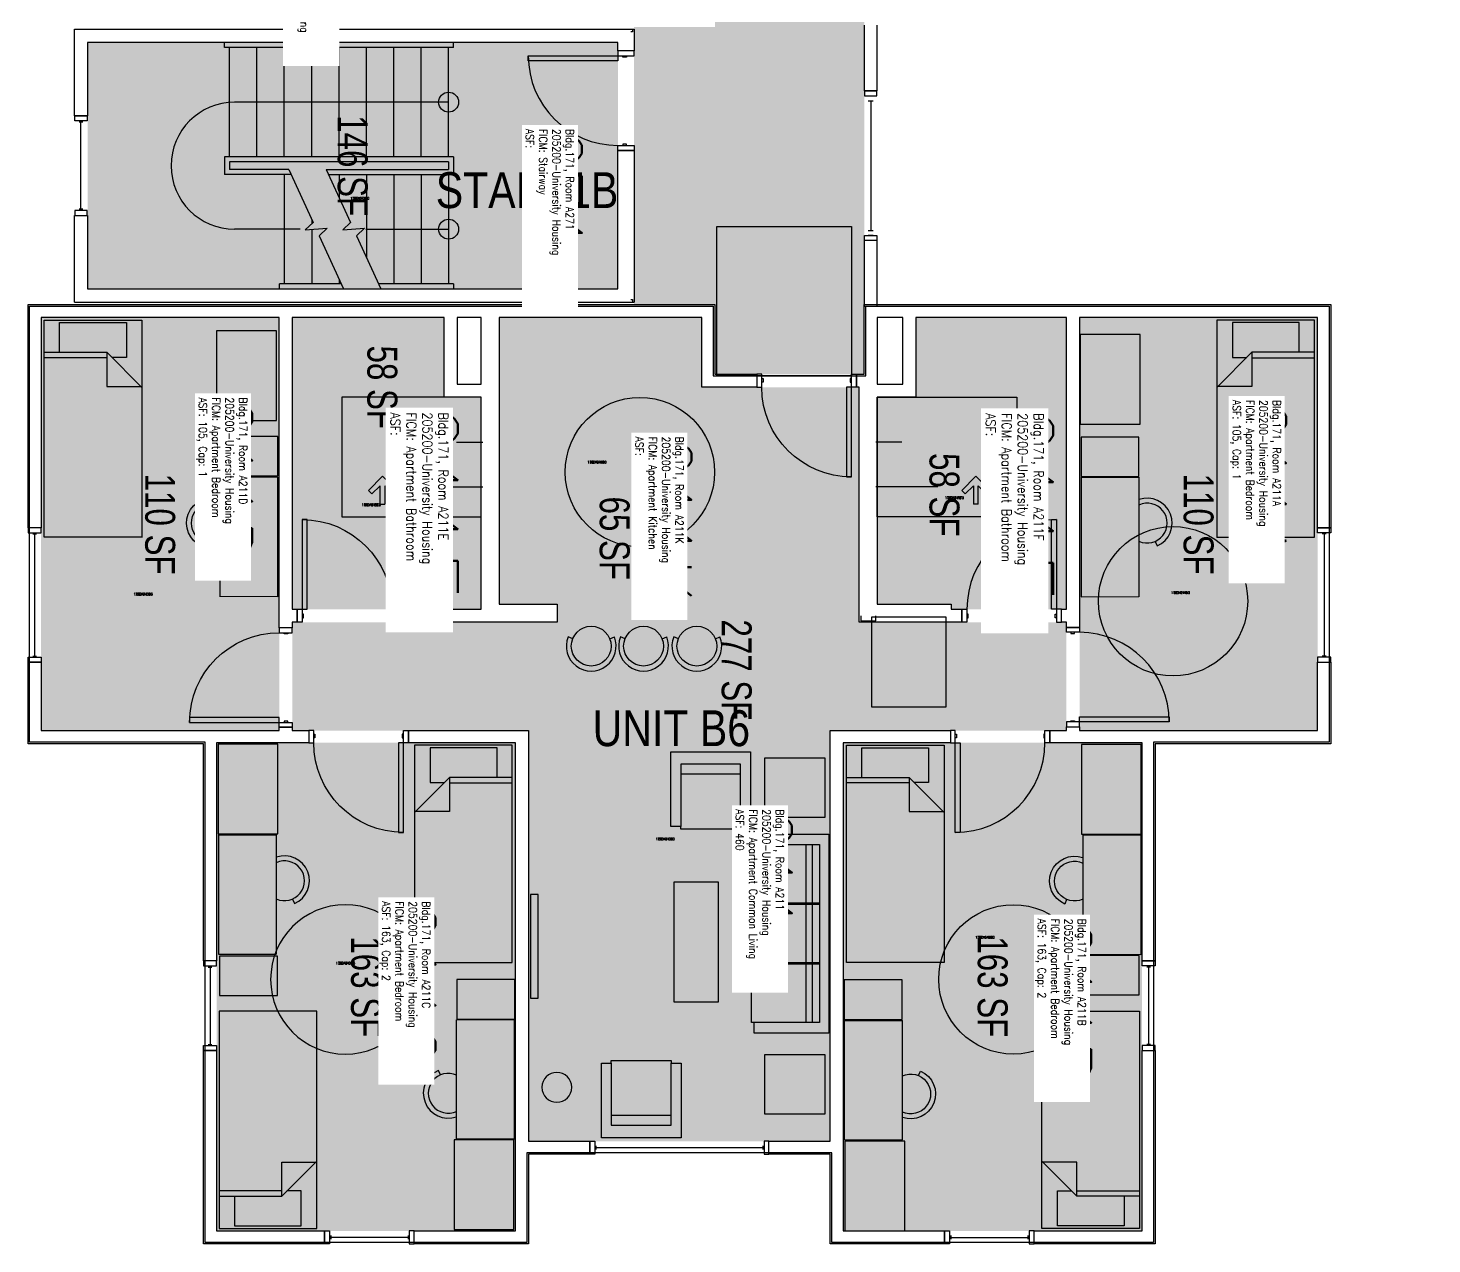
# Model space of a CAD drawing. Header units: inches. Extents: x -24 to 3257, y -489 to 2081.
# Drawn here: x 1303 to 1867, y -489 to -1 of the extents above; entities that cross this region are included whole.
import ezdxf
from ezdxf.enums import TextEntityAlignment as Align

# ---------------------------------------------------------------- set-up
doc = ezdxf.new("R2010")
doc.units = ezdxf.units.IN
doc.header["$LTSCALE"] = 48
doc.header["$MEASUREMENT"] = 0
for name, color, linetype in [('A-AREA-IDEN', 1, 'Continuous'), ('A-AREA-UNIT', 1, 'Continuous'), ('A-DOOR', 2, 'Continuous'), ('A-FLOR', 3, 'Continuous'), ('A-FLOR-ACCS', 2, 'Continuous'), ('A-FURN', 3, 'Continuous'), ('A-GLAZ', 1, 'Continuous'), ('A-IDEN-RNUM', 7, 'Continuous'), ('A-IDEN-SNUM', 4, 'Continuous'), ('A-IDEN-VNUM', 4, 'Continuous'), ('A-WALL', 5, 'Continuous'), ('AREA-TEXT', 3, 'Continuous'), ('Rooms-Category-Color', 7, 'Continuous'), ('Rooms-College-Color', 7, 'Continuous'), ('Rooms-Department-Color', 7, 'Continuous'), ('Rooms-Division-Color', 7, 'Continuous'), ('Rooms-Information', 7, 'Continuous')]:
    doc.layers.add(name, color=color, linetype=linetype)
doc.styles.add('AREA', font='arial.ttf', dxfattribs={"width": 0.75, "height": 12})
doc.styles.add('DIMS', font='ARIALN.TTF')
doc.styles.add('ROOMSNUMBER', font='txt.shx', dxfattribs={"height": 0.03})
doc.styles.add('ROOMVNUMBER', font='simplex.shx', dxfattribs={"width": 0.85})
doc.styles.get("Standard").update_dxf_attribs({"font": 'ARIALN.TTF'})
doc.dimstyles.new('NBA 2004', dxfattribs={"dimscale": 128, "dimtxt": 0.125, "dimasz": 0.09375, "dimexe": 0.125, "dimexo": 0.125, "dimgap": 0.0625, "dimtad": 1, "dimdec": 3, "dimzin": 3, "dimdsep": 46, "dimlunit": 4, "dimtxsty": 'DIMS', "dimblk": 'ARCHTICK', "dimcen": 0.09375, "dimdle": 0.125, "dimclrd": 256, "dimclre": 256, "dimclrt": 2, "dimadec": 0, "dimazin": 0, "dimtfac": 0.75, "dimtdec": 3, "dimtmove": 2, "dimatfit": 2, "dimfxl": 0.125, "dimfrac": 2, "dimtolj": 1, "dimtzin": 0, "dimlwd": -1, "dimlwe": -1, "dimarcsym": 0})

# ---------------------------------------------------------------- blocks, each defined once
blk = doc.blocks.new('_ArchTick')
at = {"color": 0, "linetype": 'ByBlock', "const_width": 0.15}
blk.add_lwpolyline([(-0.5, -0.5), (0.5, 0.5)], dxfattribs=at)
blk = doc.blocks.new('A$C4D89189E')
for p, q in [((0, 48), (0, 0)), ((0, 48), (23.25, 48)), ((23.25, 48), (23.25, 0)), ((29.75, 22.18), (30.53, 20.35)), ((0, 0), (23.25, 0.01))]:
    blk.add_line(p, q)
for radius, start, end in [(10, 293.206, 109.5297), (8, 245.2999, 114.7001)]:
    blk.add_arc((26.59, 29.54), radius, start, end)
blk = doc.blocks.new('5ft_Diameter')
blk.add_circle((0, 0), 30)
blk = doc.blocks.new('Bar stool')
at = {"layer": 'A-FURN'}
for p, q in [((-7.43, -2.97), (-9.29, -3.71)), ((7.43, -2.97), (9.29, -3.71))]:
    blk.add_line(p, q, dxfattribs=at)
blk.add_circle((0, 0), 8, dxfattribs=at)
blk.add_arc((0, 0), 10, 338.206, 201.794, dxfattribs=at)
blk = doc.blocks.new('HCSideToilet')
at = {"layer": 'A-FLOR-ACCS'}
for p, q in [((4315.58, -1670.35), (4315.58, -1718.35)), ((4371.58, -1670.35), (4315.58, -1670.35)), ((4371.58, -1718.35), (4371.58, -1670.35)), ((4349.51, -1680.94), (4350.93, -1679.52)), ((4350.93, -1679.52), (4354.24, -1682.83)), ((4356.13, -1675.36), (4354.24, -1675.36)), ((4354.24, -1682.83), (4354.24, -1675.36)), ((4356.13, -1675.36), (4356.13, -1682.83)), ((4356.13, -1682.83), (4359.44, -1679.52)), ((4359.44, -1679.52), (4360.85, -1680.94)), ((4339.95, -1682.35), (4314.95, -1682.35)), ((4355.18, -1686.61), (4349.51, -1680.94)), ((4360.85, -1680.94), (4355.18, -1686.61)), ((4325.45, -1700.35), (4314.95, -1700.35)), ((4315.58, -1718.35), (4371.58, -1718.35))]:
    blk.add_line(p, q, dxfattribs=at)
blk = doc.blocks.new('BED_TWIN')
at = {"linetype": 'Continuous'}
for p, q in [((87.250002, 19.500025), (0, 19.500025)), ((0, 19.500025), (0, -19.740625)), ((12.96, 19.500025), (12.96, -5.659925)), ((15.12, -5.659925), (15.12, 19.500025)), ((87.250002, -19.740625), (87.250002, 19.504725)), ((12.96, 13.379975), (0.99222, 13.379975)), ((1, 13.376575), (1, -13.500025)), ((27.040597, -19.740625), (12.96, -5.659925)), ((12.96, -5.659925), (26.64, -5.659925)), ((15, -13.500025), (15, -7.717325)), ((26.64, -5.659925), (26.64, -19.340025)), ((1, -13.500025), (15, -13.500025)), ((0, -19.740625), (87.252733, -19.740625))]:
    blk.add_line(p, q, dxfattribs=at)
blk = doc.blocks.new('I_FURN_TABLE_COFFEE TABLE_P')
at = {"linetype": 'ByBlock', "lineweight": -2}
blk.add_lwpolyline([(-24, 9), (-24, -9), (24, -9), (24, 9)], close=True, dxfattribs=at)
blk = doc.blocks.new('I_FURN_SOFA_LONG_P')
at = {"linetype": 'ByBlock', "lineweight": -2}
for p, q in [((6.61, 35.75), (6.61, 12.25)), ((9.25, 35.75), (9.25, 12.25)), ((3.7, 12.25), (31, 12.25)), ((3.7, 11.75), (31, 11.75)), ((6.61, 11.75), (6.61, -11.75)), ((9.25, 11.75), (9.25, -11.75)), ((3.7, -11.75), (31, -11.75)), ((3.7, -12.25), (31, -12.25)), ((6.61, -12.25), (6.61, -35.75)), ((9.25, -12.25), (9.25, -35.75))]:
    blk.add_line(p, q, dxfattribs=at)
blk.add_lwpolyline([(0, 40), (0, -40), (30, -40), (30, -35.75), (31, -35.75), (31, 35.75), (30, 35.75), (30, 40)], close=True, dxfattribs=at)
blk.add_lwpolyline([(30, 35.75), (3.7, 35.75), (3.7, -35.75), (30, -35.75)], dxfattribs=at)
blk = doc.blocks.new('FURN_CHAIR_CHAIR 2_P')
at = {"linetype": 'ByBlock', "lineweight": -2}
blk.add_line((9, -12), (9, 12), dxfattribs=at)
blk.add_lwpolyline([(31, 12), (30, 12), (30, 16), (0, 16), (0, -16), (30, -16), (30, -12), (31, -12)], close=True, dxfattribs=at)
blk.add_lwpolyline([(30, -12), (5, -12), (5, 12), (30, 12)], dxfattribs=at)
blk = doc.blocks.new('file drawer')
at = {"layer": 'A-FURN'}
blk.add_lwpolyline([(3981.77, -1241.93), (3981.77, -1265.18), (3965.89, -1265.18), (3965.89, -1241.93)], close=True, dxfattribs=at)
blk = doc.blocks.new('wardrobe')
at = {"layer": 'A-FURN'}
blk.add_lwpolyline([(3915.13, -1087.22), (3915.13, -1111.22), (3879.13, -1111.22), (3879.13, -1087.22)], close=True, dxfattribs=at)
blk = doc.blocks.new('floor lamp')
at = {"layer": 'A-FURN'}
blk.add_circle((4186.85, -1261.23), 6, dxfattribs=at)

msp = doc.modelspace()

# ---------------------------------------------------------------- hatches: boundary and pattern name
at = {"layer": 'Rooms-Category-Color', "true_color": 0xadadad}
for points in [[(1638.7, 1084.25), (1578.7, 1084.25), (1578.7, 989.61), (1553.7, 989.61), (1553.7, 907.28), (1578.7, 907.28), (1578.7, 176.47), (1553.7, 176.47), (1553.7, 94.14), (1578.7, 94.14), (1578.7, -0.5), (1546.26, -0.5), (1546.26, -112), (1578.7, -112), (1578.7, -140), (1638.7, -140), (1638.7, 94.14), (1663.7, 94.14), (1663.7, 176.47), (1638.7, 176.47), (1638.7, 907.28), (1663.7, 907.28), (1663.7, 989.61), (1638.7, 989.61)], [(1539.76, -6.75), (1539.76, -105.75), (1326.7, -105.75), (1326.7, -6.75)]]:
    msp.add_hatch(color=253, dxfattribs=at).paths.add_polyline_path(points)
at = {"layer": 'Rooms-Category-Color', "true_color": 0x728ef3}
for points in [[(1308.08, -117.25), (1403.7, -117.25), (1403.7, -283.12), (1308.08, -283.12)], [(1408.95, -117.25), (1408.95, -234.37), (1484.83, -234.37), (1484.83, -149.25), (1469.94, -149.25), (1469.94, -117.25)], [(1573.45, -232.37), (1492.08, -232.37), (1492.08, -117.25), (1573.45, -117.25)], [(1659.43, -117.25), (1719.95, -117.25), (1719.95, -234.37), (1673.58, -234.37), (1673.58, -232.37), (1643.96, -232.37), (1643.96, -149.25), (1659.43, -149.25)], [(1725.2, -117.25), (1820.83, -117.25), (1820.83, -283.12), (1725.2, -283.12)], [(1503.83, -448), (1625.06, -448), (1625.06, -283.12), (1719.95, -283.12), (1719.95, -239.62), (1636.71, -239.62), (1636.71, -145.25), (1573.45, -145.25), (1573.45, -232.37), (1515.33, -232.37), (1515.33, -239.62), (1408.95, -239.62), (1408.95, -283.12), (1503.83, -283.12)], [(1378.58, -484), (1498.58, -484), (1498.58, -288), (1378.58, -288)], [(1630.31, -288), (1750.31, -288), (1750.31, -484), (1630.31, -484)]]:
    msp.add_hatch(color=171, dxfattribs=at).paths.add_polyline_path(points)
at = {"layer": 'Rooms-College-Color', "true_color": 0xadadad}
for points in [[(1638.7, 1084.25), (1578.7, 1084.25), (1578.7, 989.61), (1553.7, 989.61), (1553.7, 907.28), (1578.7, 907.28), (1578.7, 176.47), (1553.7, 176.47), (1553.7, 94.14), (1578.7, 94.14), (1578.7, -0.5), (1546.26, -0.5), (1546.26, -112), (1578.7, -112), (1578.7, -140), (1638.7, -140), (1638.7, 94.14), (1663.7, 94.14), (1663.7, 176.47), (1638.7, 176.47), (1638.7, 907.28), (1663.7, 907.28), (1663.7, 989.61), (1638.7, 989.61)], [(1539.76, -6.75), (1539.76, -105.75), (1326.7, -105.75), (1326.7, -6.75)], [(1308.08, -117.25), (1403.7, -117.25), (1403.7, -283.12), (1308.08, -283.12)], [(1408.95, -117.25), (1408.95, -234.37), (1484.83, -234.37), (1484.83, -149.25), (1469.94, -149.25), (1469.94, -117.25)], [(1573.45, -232.37), (1492.08, -232.37), (1492.08, -117.25), (1573.45, -117.25)], [(1659.43, -117.25), (1719.95, -117.25), (1719.95, -234.37), (1673.58, -234.37), (1673.58, -232.37), (1643.96, -232.37), (1643.96, -149.25), (1659.43, -149.25)], [(1725.2, -117.25), (1820.83, -117.25), (1820.83, -283.12), (1725.2, -283.12)], [(1503.83, -448), (1625.06, -448), (1625.06, -283.12), (1719.95, -283.12), (1719.95, -239.62), (1636.71, -239.62), (1636.71, -145.25), (1573.45, -145.25), (1573.45, -232.37), (1515.33, -232.37), (1515.33, -239.62), (1408.95, -239.62), (1408.95, -283.12), (1503.83, -283.12)], [(1378.58, -484), (1498.58, -484), (1498.58, -288), (1378.58, -288)], [(1630.31, -288), (1750.31, -288), (1750.31, -484), (1630.31, -484)]]:
    msp.add_hatch(color=253, dxfattribs=at).paths.add_polyline_path(points)
at = {"layer": 'Rooms-Department-Color', "true_color": 0xacacac}
for points in [[(1638.7, 1084.25), (1578.7, 1084.25), (1578.7, 989.61), (1553.7, 989.61), (1553.7, 907.28), (1578.7, 907.28), (1578.7, 176.47), (1553.7, 176.47), (1553.7, 94.14), (1578.7, 94.14), (1578.7, -0.5), (1546.26, -0.5), (1546.26, -112), (1578.7, -112), (1578.7, -140), (1638.7, -140), (1638.7, 94.14), (1663.7, 94.14), (1663.7, 176.47), (1638.7, 176.47), (1638.7, 907.28), (1663.7, 907.28), (1663.7, 989.61), (1638.7, 989.61)], [(1539.76, -6.75), (1539.76, -105.75), (1326.7, -105.75), (1326.7, -6.75)]]:
    msp.add_hatch(color=253, dxfattribs=at).paths.add_polyline_path(points)
at = {"layer": 'Rooms-Department-Color', "true_color": 0x604aed}
for points in [[(1308.08, -117.25), (1403.7, -117.25), (1403.7, -283.12), (1308.08, -283.12)], [(1408.95, -117.25), (1408.95, -234.37), (1484.83, -234.37), (1484.83, -149.25), (1469.94, -149.25), (1469.94, -117.25)], [(1573.45, -232.37), (1492.08, -232.37), (1492.08, -117.25), (1573.45, -117.25)], [(1659.43, -117.25), (1719.95, -117.25), (1719.95, -234.37), (1673.58, -234.37), (1673.58, -232.37), (1643.96, -232.37), (1643.96, -149.25), (1659.43, -149.25)], [(1725.2, -117.25), (1820.83, -117.25), (1820.83, -283.12), (1725.2, -283.12)], [(1503.83, -448), (1625.06, -448), (1625.06, -283.12), (1719.95, -283.12), (1719.95, -239.62), (1636.71, -239.62), (1636.71, -145.25), (1573.45, -145.25), (1573.45, -232.37), (1515.33, -232.37), (1515.33, -239.62), (1408.95, -239.62), (1408.95, -283.12), (1503.83, -283.12)], [(1378.58, -484), (1498.58, -484), (1498.58, -288), (1378.58, -288)], [(1630.31, -288), (1750.31, -288), (1750.31, -484), (1630.31, -484)]]:
    msp.add_hatch(color=173, dxfattribs=at).paths.add_polyline_path(points)
at = {"layer": 'Rooms-Division-Color', "true_color": 0xadadad}
for points in [[(1638.7, 1084.25), (1578.7, 1084.25), (1578.7, 989.61), (1553.7, 989.61), (1553.7, 907.28), (1578.7, 907.28), (1578.7, 176.47), (1553.7, 176.47), (1553.7, 94.14), (1578.7, 94.14), (1578.7, -0.5), (1546.26, -0.5), (1546.26, -112), (1578.7, -112), (1578.7, -140), (1638.7, -140), (1638.7, 94.14), (1663.7, 94.14), (1663.7, 176.47), (1638.7, 176.47), (1638.7, 907.28), (1663.7, 907.28), (1663.7, 989.61), (1638.7, 989.61)], [(1539.76, -6.75), (1539.76, -105.75), (1326.7, -105.75), (1326.7, -6.75)]]:
    msp.add_hatch(color=253, dxfattribs=at).paths.add_polyline_path(points)
at = {"layer": 'Rooms-Division-Color', "true_color": 0x604aed}
for points in [[(1308.08, -117.25), (1403.7, -117.25), (1403.7, -283.12), (1308.08, -283.12)], [(1408.95, -117.25), (1408.95, -234.37), (1484.83, -234.37), (1484.83, -149.25), (1469.94, -149.25), (1469.94, -117.25)], [(1573.45, -232.37), (1492.08, -232.37), (1492.08, -117.25), (1573.45, -117.25)], [(1659.43, -117.25), (1719.95, -117.25), (1719.95, -234.37), (1673.58, -234.37), (1673.58, -232.37), (1643.96, -232.37), (1643.96, -149.25), (1659.43, -149.25)], [(1725.2, -117.25), (1820.83, -117.25), (1820.83, -283.12), (1725.2, -283.12)], [(1503.83, -448), (1625.06, -448), (1625.06, -283.12), (1719.95, -283.12), (1719.95, -239.62), (1636.71, -239.62), (1636.71, -145.25), (1573.45, -145.25), (1573.45, -232.37), (1515.33, -232.37), (1515.33, -239.62), (1408.95, -239.62), (1408.95, -283.12), (1503.83, -283.12)], [(1378.58, -484), (1498.58, -484), (1498.58, -288), (1378.58, -288)], [(1630.31, -288), (1750.31, -288), (1750.31, -484), (1630.31, -484)]]:
    msp.add_hatch(color=173, dxfattribs=at).paths.add_polyline_path(points)

# ---------------------------------------------------------------- linework, layer by layer
at = {"layer": 'A-AREA-UNIT'}
for p, q in [((1303.45, -287.75), (1303.45, -112.62)), ((1303.45, -112.62), (1578.08, -112.62)), ((1578.08, -112.62), (1578.08, -140.62)), ((1639.33, -140.62), (1639.33, -112.62)), ((1639.33, -112.62), (1825.45, -112.62)), ((1825.45, -112.62), (1825.45, -287.75)), ((1578.08, -140.62), (1639.33, -140.62)), ((1373.95, -287.75), (1303.45, -287.75)), ((1373.95, -488.62), (1373.95, -287.75)), ((1825.45, -287.75), (1754.93, -287.75)), ((1754.93, -287.75), (1754.93, -488.62)), ((1625.68, -452.62), (1503.2, -452.62)), ((1503.2, -452.62), (1503.2, -488.62)), ((1625.68, -488.62), (1625.68, -452.62)), ((1503.2, -488.62), (1373.95, -488.62)), ((1754.93, -488.62), (1625.68, -488.62))]:
    msp.add_line(p, q, dxfattribs=at)
at = {"layer": 'A-DOOR'}
for points in [[(1546.26, -12.13), (1546.26, -10.13), (1539.76, -10.13), (1539.76, -12.13)], [(1539.76, -12.13), (1539.76, -14.13), (1503.76, -14.13), (1503.76, -12.13)], [(1543.26, -12.13), (1543.26, -12.63), (1541.76, -12.63), (1541.76, -12.13)], [(1546.26, -48.13), (1546.26, -50.13), (1539.76, -50.13), (1539.76, -48.13)], [(1543.26, -48.13), (1543.26, -47.63), (1541.76, -47.63), (1541.76, -48.13)], [(1597.58, -140), (1595.58, -140), (1595.58, -145.25), (1597.58, -145.25)], [(1633.58, -140), (1635.58, -140), (1635.58, -145.25), (1633.58, -145.25)], [(1597.58, -141.75), (1598.08, -141.75), (1598.08, -143.25), (1597.58, -143.25)], [(1633.58, -145.25), (1631.58, -145.25), (1631.58, -181.25), (1633.58, -181.25)], [(1633.58, -141.75), (1633.08, -141.75), (1633.08, -143.25), (1633.58, -143.25)], [(1412.95, -234.37), (1414.95, -234.37), (1414.95, -198.37), (1412.95, -198.37)], [(1715.95, -234.37), (1713.95, -234.37), (1713.95, -198.37), (1715.95, -198.37)], [(1412.95, -239.62), (1410.95, -239.62), (1410.95, -234.37), (1412.95, -234.37)], [(1412.95, -237.87), (1413.45, -237.87), (1413.45, -236.37), (1412.95, -236.37)], [(1448.95, -237.87), (1448.45, -237.87), (1448.45, -236.37), (1448.95, -236.37)], [(1448.95, -239.62), (1450.95, -239.62), (1450.95, -234.37), (1448.95, -234.37)], [(1679.95, -239.62), (1677.95, -239.62), (1677.95, -234.37), (1679.95, -234.37)], [(1679.95, -237.87), (1680.45, -237.87), (1680.45, -236.37), (1679.95, -236.37)], [(1715.95, -237.87), (1715.45, -237.87), (1715.45, -236.37), (1715.95, -236.37)], [(1715.95, -239.62), (1717.95, -239.62), (1717.95, -234.37), (1715.95, -234.37)], [(1408.95, -243.8), (1408.95, -241.8), (1403.7, -241.8), (1403.7, -243.8)], [(1719.95, -243.65), (1719.95, -241.65), (1725.2, -241.65), (1725.2, -243.65)], [(1407.2, -243.8), (1407.2, -244.3), (1405.7, -244.3), (1405.7, -243.8)], [(1721.7, -243.65), (1721.7, -244.15), (1723.2, -244.15), (1723.2, -243.65)], [(1403.7, -279.8), (1403.7, -277.8), (1367.7, -277.8), (1367.7, -279.8)], [(1408.95, -279.8), (1408.95, -281.8), (1403.7, -281.8), (1403.7, -279.8)], [(1407.2, -279.8), (1407.2, -279.3), (1405.7, -279.3), (1405.7, -279.8)], [(1719.95, -279.65), (1719.95, -281.65), (1725.2, -281.65), (1725.2, -279.65)], [(1721.7, -279.65), (1721.7, -279.15), (1723.2, -279.15), (1723.2, -279.65)], [(1725.2, -279.65), (1725.2, -277.65), (1761.2, -277.65), (1761.2, -279.65)], [(1417.58, -283.12), (1415.58, -283.12), (1415.58, -288), (1417.58, -288)], [(1417.58, -284.5), (1418.08, -284.5), (1418.08, -286), (1417.58, -286)], [(1453.58, -284.5), (1453.08, -284.5), (1453.08, -286), (1453.58, -286)], [(1453.58, -283.12), (1455.58, -283.12), (1455.58, -288), (1453.58, -288)], [(1675.3, -283.12), (1673.3, -283.12), (1673.3, -288), (1675.3, -288)], [(1675.3, -284.5), (1675.8, -284.5), (1675.8, -286), (1675.3, -286)], [(1711.3, -284.5), (1710.8, -284.5), (1710.8, -286), (1711.3, -286)], [(1711.3, -283.12), (1713.3, -283.12), (1713.3, -288), (1711.3, -288)], [(1453.58, -288), (1451.58, -288), (1451.58, -324), (1453.58, -324)], [(1675.3, -288), (1677.3, -288), (1677.3, -324), (1675.3, -324)]]:
    msp.add_lwpolyline(points, close=True, dxfattribs=at)
for centre, start, end in [((1539.76, -12.13), 180, 270), ((1715.95, -234.37), 90, 180), ((1725.2, -279.65), 0, 90), ((1675.3, -288), 270, 0)]:
    msp.add_arc(centre, 36, start, end, dxfattribs=at)
at = {"layer": 'A-DOOR', "extrusion": (0, 0, -1)}
for centre, start, end in [((-1633.58, -145.25), 270, 0), ((-1412.95, -234.37), 90, 180), ((-1403.7, -279.8), 0, 90), ((-1453.58, -288), 270, 0)]:
    msp.add_arc(centre, 36, start, end, dxfattribs=at)
at = {"layer": 'A-FLOR'}
for p, q in [((1381.76, -8.75, 0), (1381.76, -6.75, 0)), ((1473.76, -8.75, 0), (1381.76, -8.75, 0)), ((1383.76, -52.75, 0), (1383.76, -8.75, 0)), ((1394.76, -52.75, 0), (1394.76, -8.75, 0)), ((1405.76, -52.75, 0), (1405.76, -8.75, 0)), ((1416.76, -52.75, 0), (1416.76, -8.75, 0)), ((1427.76, -52.75, 0), (1427.76, -8.75, 0)), ((1438.76, -52.75, 0), (1438.76, -8.75, 0)), ((1449.76, -52.75, 0), (1449.76, -8.75, 0)), ((1460.76, -52.75, 0), (1460.76, -8.75, 0)), ((1471.76, -52.75, 0), (1471.76, -8.75, 0)), ((1473.76, -8.75, 0), (1473.76, -6.75, 0)), ((1471.76, -30.75, 0), (1385.76, -30.75, 0)), ((1381.76, -52.75, 0), (1381.76, -59.75, 0)), ((1473.76, -52.75, 0), (1381.76, -52.75, 0)), ((1383.76, -54.75, 0), (1383.76, -57.75, 0)), ((1471.76, -54.75, 0), (1383.76, -54.75, 0)), ((1471.76, -54.75, 0), (1471.76, -57.75, 0)), ((1473.76, -52.75, 0), (1473.76, -59.75, 0)), ((1408.54, -59.75, 0), (1381.76, -59.75, 0)), ((1407.63, -57.75, 0), (1383.76, -57.75, 0)), ((1405.76, -59.75, 0), (1405.76, -103.75, 0)), ((1405.76, -59.75, 0), (1405.76, -103.75, 0)), ((1422.63, -57.75, 0), (1471.76, -57.75, 0)), ((1423.54, -59.75, 0), (1473.76, -59.75, 0)), ((1427.76, -59.75, 0), (1427.76, -69, 0)), ((1438.76, -59.75, 0), (1438.76, -93.16, 0)), ((1449.76, -59.75, 0), (1449.76, -103.75, 0)), ((1460.76, -59.75, 0), (1460.76, -103.75, 0)), ((1471.76, -59.75, 0), (1471.76, -103.75, 0)), ((1416.76, -77.8, 0), (1416.76, -79.57, 0)), ((1416.76, -81.88, 0), (1416.76, -103.75, 0)), ((1403.76, -105.75, 0), (1403.76, -103.75, 0)), ((1428.59, -103.75, 0), (1403.76, -103.75, 0)), ((1427.76, -101.94, 0), (1427.76, -103.75, 0)), ((1473.76, -103.75, 0), (1443.59, -103.75, 0)), ((1473.76, -103.75, 0), (1473.76, -105.75, 0))]:
    msp.add_line(p, q, dxfattribs=at)
at = {"layer": 'A-FLOR', "elevation": 0}
for points in [[(1407.63, -57.75), (1417.33, -79.01), (1414.2, -82.08), (1422.94, -81.41), (1419.81, -84.48), (1429.5, -105.75)], [(1422.63, -57.75), (1432.33, -79.01), (1429.2, -82.08), (1437.94, -81.41), (1434.81, -84.48), (1444.5, -105.75)]]:
    msp.add_lwpolyline(points, dxfattribs=at)
at = {"layer": 'A-FLOR'}
for centre in [(1471.76, -30.75, 0), (1471.76, -81.75, 0)]:
    msp.add_circle(centre, 4, dxfattribs=at)
msp.add_arc((1385.76, -56.25, 0), 25.5, 90, 270, dxfattribs=at)
at = {"layer": 'A-FLOR-ACCS'}
for points in [[(1579.53, -140.62), (1579.53, -80.62), (1633.53, -80.62), (1633.53, -140.62)], [(1641.64, -237.62), (1641.64, -273.62), (1671.64, -273.62), (1671.64, -237.62)]]:
    msp.add_lwpolyline(points, close=True, dxfattribs=at)
at = {"layer": 'A-FURN'}
for points in [[(1622.83, -318.02), (1598.83, -318.02), (1598.83, -294.02), (1622.83, -294.02)], [(1504.65, -390.52), (1507.69, -390.52), (1507.69, -348.92), (1504.65, -348.92)], [(1622.83, -437.12), (1598.83, -437.12), (1598.83, -413.12), (1622.83, -413.12)]]:
    msp.add_lwpolyline(points, close=True, dxfattribs=at)
msp.add_circle((1529.04, -249.2), 8, dxfattribs=at)
at = {"layer": 'A-GLAZ'}
for p, q in [((1643.83, -26.25), (1638.83, -26.25)), ((1638.83, -26.25), (1638.83, -28.25)), ((1643.83, -28.25), (1643.83, -26.25)), ((1638.83, -28.25), (1643.83, -28.25)), ((1640.33, -28.25), (1642.33, -28.25)), ((1640.33, -30.25), (1642.33, -30.25)), ((1641.33, -30.25), (1641.33, -82.25)), ((1324.83, -38.75), (1323.33, -38.75)), ((1324.08, -73.75), (1324.08, -38.75)), ((1324.83, -73.75), (1323.33, -73.75)), ((1638.83, -86.25), (1638.83, -84.25)), ((1638.83, -84.25), (1643.83, -84.25)), ((1640.33, -82.25), (1642.33, -82.25)), ((1642.33, -84.25), (1640.33, -84.25)), ((1643.83, -84.25), (1643.83, -86.25)), ((1643.83, -86.25), (1638.83, -86.25)), ((1304.7, -204.16), (1306.2, -204.16)), ((1305.45, -204.16), (1305.45, -253.16)), ((1824.2, -204.16), (1822.7, -204.16)), ((1823.45, -204.16), (1823.45, -253.16)), ((1304.7, -253.16), (1306.2, -253.16)), ((1824.2, -253.16), (1822.7, -253.16)), ((1375.2, -378.12), (1376.7, -378.12)), ((1375.95, -378.12), (1375.95, -409.12)), ((1753.68, -378.12), (1752.18, -378.12)), ((1752.93, -378.12), (1752.93, -409.12)), ((1375.2, -409.12), (1376.7, -409.12)), ((1753.68, -409.12), (1752.18, -409.12)), ((1530.95, -449.87), (1530.95, -451.37)), ((1597.95, -450.62), (1530.95, -450.62)), ((1597.95, -449.87), (1597.95, -451.37)), ((1424.45, -485.87), (1424.45, -487.37)), ((1455.45, -486.62), (1424.45, -486.62)), ((1455.45, -485.87), (1455.45, -487.37)), ((1673.43, -485.87), (1673.43, -487.37)), ((1673.43, -486.62), (1704.43, -486.62)), ((1704.43, -485.87), (1704.43, -487.37))]:
    msp.add_line(p, q, dxfattribs=at)
for points in [[(1321.58, -38.25), (1321.58, -36.25), (1326.58, -36.25), (1326.58, -38.25)], [(1321.58, -74.25), (1321.58, -76.25), (1326.58, -76.25), (1326.58, -74.25)], [(1308.08, -203.66), (1308.08, -201.66), (1302.83, -201.66), (1302.83, -203.66)], [(1820.83, -203.66), (1820.83, -201.66), (1826.08, -201.66), (1826.08, -203.66)], [(1308.08, -253.66), (1308.08, -255.66), (1302.83, -255.66), (1302.83, -253.66)], [(1820.83, -253.66), (1820.83, -255.66), (1826.08, -255.66), (1826.08, -253.66)], [(1378.58, -377.62), (1378.58, -375.62), (1373.33, -375.62), (1373.33, -377.62)], [(1750.31, -377.62), (1750.31, -375.62), (1755.56, -375.62), (1755.56, -377.62)], [(1378.58, -409.62), (1378.58, -411.62), (1373.33, -411.62), (1373.33, -409.62)], [(1750.31, -409.62), (1750.31, -411.62), (1755.56, -411.62), (1755.56, -409.62)], [(1530.45, -453.25), (1528.45, -453.25), (1528.45, -448), (1530.45, -448)], [(1598.45, -453.25), (1600.45, -453.25), (1600.45, -448), (1598.45, -448)], [(1423.95, -489.25), (1421.95, -489.25), (1421.95, -484), (1423.95, -484)], [(1455.95, -489.25), (1457.95, -489.25), (1457.95, -484), (1455.95, -484)], [(1672.93, -489.25), (1670.93, -489.25), (1670.93, -484), (1672.93, -484)], [(1704.93, -489.25), (1706.93, -489.25), (1706.93, -484), (1704.93, -484)]]:
    msp.add_lwpolyline(points, close=True, dxfattribs=at)
at = {"layer": 'A-WALL'}
for p, q in [((1638.7, 0.13), (1638.7, -26.25)), ((1643.95, -26.25), (1643.95, 0.13)), ((1321.45, -36.25), (1321.45, -1.5)), ((1321.45, -1.5), (1546.26, -1.5)), ((1545.01, -1.5), (1545.64, -1.5)), ((1545.64, -2.5), (1545.01, -2.5)), ((1545.64, -1.5), (1545.64, -2.5)), ((1546.26, -1.5), (1546.26, -10.13)), ((1326.7, -6.75), (1326.7, -36.25)), ((1539.76, -6.75), (1326.7, -6.75)), ((1539.76, -10.13), (1539.76, -6.75)), ((1546.26, -10.13), (1539.76, -10.13)), ((1638.7, -26.25), (1643.95, -26.25)), ((1326.7, -36.25), (1321.45, -36.25)), ((1539.76, -105.75), (1539.76, -50.13)), ((1539.76, -50.13), (1546.26, -50.13)), ((1546.26, -50.13), (1546.26, -111)), ((1321.45, -111), (1321.45, -76.25)), ((1321.45, -76.25), (1326.7, -76.25)), ((1326.7, -76.25), (1326.7, -105.75)), ((1643.95, -86.25), (1638.7, -86.25)), ((1638.7, -86.25), (1638.7, -112.62)), ((1643.95, -112.62), (1643.95, -86.25)), ((1326.7, -105.75), (1539.76, -105.75)), ((1302.83, -201.66), (1302.83, -112)), ((1302.83, -112), (1578.7, -112)), ((1321.45, -111), (1546.26, -111)), ((1545.01, -110), (1545.64, -110)), ((1545.64, -110), (1545.64, -111)), ((1578.7, -112), (1578.7, -140)), ((1638.7, -112), (1826.08, -112)), ((1638.7, -140), (1638.7, -112)), ((1638.7, -112.62), (1643.95, -112.62)), ((1826.08, -112), (1826.08, -201.66)), ((1308.08, -117.25), (1308.08, -201.66)), ((1403.7, -117.25), (1308.08, -117.25)), ((1403.7, -241.8), (1403.7, -117.25)), ((1469.94, -117.25), (1408.95, -117.25)), ((1408.95, -117.25), (1408.95, -234.37)), ((1469.94, -149.25), (1469.94, -117.25)), ((1484.83, -117.25), (1475.19, -117.25)), ((1475.19, -117.25), (1475.19, -144)), ((1484.83, -144), (1484.83, -117.25)), ((1573.45, -117.25), (1492.08, -117.25)), ((1492.08, -117.25), (1492.08, -232.37)), ((1573.45, -145.25), (1573.45, -117.25)), ((1654.18, -117.25), (1643.95, -117.25)), ((1643.95, -117.25), (1643.95, -144)), ((1654.18, -144), (1654.18, -117.25)), ((1719.95, -117.25), (1659.43, -117.25)), ((1659.43, -117.25), (1659.43, -149.25)), ((1719.95, -234.37), (1719.95, -117.25)), ((1820.83, -117.25), (1725.2, -117.25)), ((1725.2, -117.25), (1725.2, -241.65)), ((1820.83, -201.66), (1820.83, -117.25)), ((1578.7, -140), (1595.58, -140)), ((1595.58, -140), (1595.58, -145.25)), ((1635.58, -145.25), (1635.58, -140)), ((1635.58, -140), (1638.7, -140)), ((1475.19, -144), (1484.83, -144)), ((1595.58, -145.25), (1573.45, -145.25)), ((1636.71, -145.25), (1635.58, -145.25)), ((1636.71, -239.62), (1636.71, -145.25)), ((1643.95, -144), (1654.18, -144)), ((1484.83, -149.25), (1469.94, -149.25)), ((1484.83, -234.37), (1484.83, -149.25)), ((1643.96, -149.25), (1643.96, -232.37)), ((1659.43, -149.25), (1643.96, -149.25)), ((1308.08, -201.66), (1302.83, -201.66)), ((1826.08, -201.66), (1820.83, -201.66)), ((1408.95, -234.37), (1410.95, -234.37)), ((1410.95, -234.37), (1410.95, -239.62)), ((1450.95, -239.62), (1450.95, -234.37)), ((1450.95, -234.37), (1484.83, -234.37)), ((1492.08, -232.37), (1515.33, -232.37)), ((1515.33, -232.37), (1515.33, -239.62)), ((1643.96, -232.37), (1673.58, -232.37)), ((1673.58, -232.37), (1673.58, -234.37)), ((1673.58, -234.37), (1677.95, -234.37)), ((1677.95, -234.37), (1677.95, -239.62)), ((1717.95, -239.62), (1717.95, -234.37)), ((1717.95, -234.37), (1719.95, -234.37)), ((1408.95, -241.8), (1403.7, -241.8)), ((1410.95, -239.62), (1408.95, -239.62)), ((1408.95, -239.62), (1408.95, -241.8)), ((1487.58, -239.62), (1450.95, -239.62)), ((1515.33, -239.62), (1487.58, -239.62)), ((1671.2, -239.62), (1636.71, -239.62)), ((1637.33, -237), (1637.33, -239)), ((1637.33, -239), (1643.33, -239)), ((1643.33, -239), (1643.33, -237)), ((1677.95, -239.62), (1671.2, -239.62)), ((1719.95, -239.62), (1717.95, -239.62)), ((1719.95, -241.65), (1719.95, -239.62)), ((1725.2, -241.65), (1719.95, -241.65)), ((1302.83, -288.37), (1302.83, -255.66)), ((1302.83, -255.66), (1308.08, -255.66)), ((1308.08, -255.66), (1308.08, -283.12)), ((1820.83, -283.12), (1820.83, -255.66)), ((1820.83, -255.66), (1826.08, -255.66)), ((1826.08, -255.66), (1826.08, -288.37)), ((1403.7, -283.12), (1403.7, -281.8)), ((1403.7, -281.8), (1408.95, -281.8)), ((1408.95, -281.8), (1408.95, -283.12)), ((1719.95, -283.12), (1719.95, -281.65)), ((1719.95, -281.65), (1725.2, -281.65)), ((1725.2, -281.65), (1725.2, -283.12)), ((1308.08, -283.12), (1373.95, -283.12)), ((1373.95, -283.12), (1403.7, -283.12)), ((1408.95, -283.12), (1415.58, -283.12)), ((1415.58, -283.12), (1415.58, -288)), ((1455.58, -288), (1455.58, -283.12)), ((1455.58, -283.12), (1503.83, -283.12)), ((1503.83, -283.12), (1503.83, -448)), ((1625.06, -283.12), (1673.3, -283.12)), ((1625.06, -448), (1625.06, -283.12)), ((1673.3, -283.12), (1673.3, -288)), ((1713.3, -288), (1713.3, -283.12)), ((1713.3, -283.12), (1719.95, -283.12)), ((1725.2, -283.12), (1754.95, -283.12)), ((1754.95, -283.12), (1820.83, -283.12)), ((1373.33, -288.37), (1302.83, -288.37)), ((1373.33, -375.62), (1373.33, -288.37)), ((1378.58, -288), (1378.58, -375.62)), ((1415.58, -288), (1378.58, -288)), ((1498.58, -288), (1455.58, -288)), ((1498.58, -484), (1498.58, -288)), ((1673.3, -288), (1630.31, -288)), ((1630.31, -288), (1630.31, -484)), ((1750.31, -288), (1713.3, -288)), ((1750.31, -375.62), (1750.31, -288)), ((1826.08, -288.37), (1755.56, -288.37)), ((1755.56, -288.37), (1755.56, -375.62)), ((1378.58, -375.62), (1373.33, -375.62)), ((1755.56, -375.62), (1750.31, -375.62)), ((1373.33, -489.25), (1373.33, -411.62)), ((1373.33, -411.62), (1378.58, -411.62)), ((1378.58, -411.62), (1378.58, -484)), ((1750.31, -484), (1750.31, -411.62)), ((1750.31, -411.62), (1755.56, -411.62)), ((1755.56, -411.62), (1755.56, -489.25)), ((1503.83, -448), (1528.45, -448)), ((1528.45, -448), (1528.45, -453.25)), ((1600.45, -453.25), (1600.45, -448)), ((1600.45, -448), (1625.06, -448)), ((1528.45, -453.25), (1503.83, -453.25)), ((1503.83, -453.25), (1503.83, -489.25)), ((1625.06, -453.25), (1600.45, -453.25)), ((1625.06, -489.25), (1625.06, -453.25)), ((1378.58, -484), (1421.95, -484)), ((1421.95, -484), (1421.95, -489.25)), ((1457.95, -489.25), (1457.95, -484)), ((1457.95, -484), (1498.58, -484)), ((1630.31, -484), (1670.93, -484)), ((1670.93, -484), (1670.93, -489.25)), ((1706.93, -489.25), (1706.93, -484)), ((1706.93, -484), (1750.31, -484)), ((1421.95, -489.25), (1373.33, -489.25)), ((1503.83, -489.25), (1457.95, -489.25)), ((1670.93, -489.25), (1625.06, -489.25)), ((1755.56, -489.25), (1706.93, -489.25))]:
    msp.add_line(p, q, dxfattribs=at)

# ---------------------------------------------------------------- block references
at = {"layer": 'A-FLOR-ACCS'}
for name, p, rotation in [('5ft_Diameter', (1548.58, -179.29), 48.79867364481339), ('HCSideToilet', (5800.41, -1867.6), 180), ('5ft_Diameter', (1762.75, -231.17), 48.79867364481348), ('5ft_Diameter', (1698.62, -383.02), 48.79867364481339)]:
    msp.add_blockref(name, p, dxfattribs=dict(at, rotation=rotation))
at = {"layer": 'A-FLOR-ACCS', "extrusion": (0, 0, -1), "zscale": -1}
for name, p, rotation in [('HCSideToilet', (2671.62, -1867.6), 180), ('5ft_Diameter', (-1430.26, -383.02), 48.798673644849)]:
    msp.add_blockref(name, p, dxfattribs=dict(at, rotation=rotation))
at = {"layer": 'A-FURN', "extrusion": (0, 0, -1), "zscale": -1}
for name, p, rotation in [('BED_TWIN', (-1328.83, -118.25), 270), ('wardrobe', (-2489.8, -4037.7), 90), ('wardrobe', (-2836.73, -4039.15), 90), ('file drawer', (-137.98, 3800.91), 270), ('file drawer', (-483.86, 3800.67), 270), ('wardrobe', (-291.97, 3590.58), 270), ('BED_TWIN', (-1651.08, -289), 270), ('wardrobe', (-638.71, 3590.45), 270), ('file drawer', (-137.8, 3592.26), 270), ('file drawer', (-483.91, 3592.5), 270), ('file drawer', (-233.13, 3582.81), 270), ('file drawer', (-388.77, 3582.66), 270), ('A$C4D89189E', (-1630.78, -399.49), 180), ('BED_TWIN', (-1729.81, -483), 90), ('floor lamp', (2671.62, -1687.6), 180), ('wardrobe', (-386.77, 3431.72), 270), ('wardrobe', (-543.76, 3431.17), 270)]:
    msp.add_blockref(name, p, dxfattribs=dict(at, rotation=rotation))
at = {"layer": 'A-FURN'}
for name, p, rotation in [('BED_TWIN', (1800.08, -118.25), 270), ('Bar stool', (1529.04, -249.2), 180), ('Bar stool', (1550.07, -249.2), 180), ('Bar stool', (1571.47, -249.2), 180), ('BED_TWIN', (1477.82, -289), 270), ('BED_TWIN', (1399.07, -483), 90), ('A$C4D89189E', (1498.19, -399.21), 180)]:
    msp.add_blockref(name, p, dxfattribs=dict(at, rotation=rotation))
at = {"layer": 'A-FURN', "extrusion": (0, 0, -1), "zscale": -1}
for p in [(-1403.08, -229.33), (-1749.76, -373.1)]:
    msp.add_blockref('A$C4D89189E', p, dxfattribs=at)
at = {"layer": 'A-FURN'}
for p in [(1725.81, -229.33), (1379.26, -372.96)]:
    msp.add_blockref('A$C4D89189E', p, dxfattribs=at)
at = {"layer": 'A-FURN', "linetype": 'Continuous', "lineweight": 25, "extrusion": (0, 0, -1), "zscale": -1}
for p, rotation in [((-1577.03, -291.63), 270), ((-1549.11, -446.6), 90)]:
    msp.add_blockref('FURN_CHAIR_CHAIR 2_P', p, dxfattribs=dict(at, rotation=rotation))
msp.add_blockref('I_FURN_SOFA_LONG_P', (-1624.44, -364.64), dxfattribs=at)
at = {"layer": 'A-FURN', "linetype": 'Continuous', "lineweight": 25, "rotation": 90}
msp.add_blockref('I_FURN_TABLE_COFFEE TABLE_P', (1571.19, -368.01), dxfattribs=at)

# ---------------------------------------------------------------- texts
at = {"layer": 'A-AREA-IDEN'}
for s, p in [('STAIR 1B', (1503.26, -73.28)), ('UNIT B6', (1561.24, -289.36))]:
    msp.add_text(s, height=14.4, dxfattribs=at).set_placement(p, align=Align.CENTER)
at = {"layer": 'A-IDEN-RNUM', "style": 'ROOMSNUMBER', "width": 0.85}
for s, p in [('0271-00', (1436.08, -69.9)), ('0211-K0', (1531.36, -175.82)), ('0211-F0', (1674.91, -190.15)), ('0211-E0', (1440.68, -192.95)), ('0211-D0', (1349.06, -228.84)), ('0211-A0', (1765.77, -228.2)), ('0211-00', (1558.74, -327.17)), ('0211-B0', (1687.17, -366.65)), ('0211-C0', (1430.31, -377.02))]:
    msp.add_text(s, height=1, dxfattribs=at).set_placement(p, align=Align.CENTER)
at = {"layer": 'A-IDEN-SNUM', "style": 'ROOMSNUMBER', "width": 0.85}
for s, p in [('1710A27100', (1436.08, -69.9)), ('1710A211K0', (1531.36, -175.82)), ('1710A211F0', (1674.91, -190.15)), ('1710A211E0', (1440.68, -192.95)), ('1710A211D0', (1349.06, -228.84)), ('1710A211A0', (1765.77, -228.2)), ('1710A21100', (1558.74, -327.17)), ('1710A211B0', (1687.17, -366.65)), ('1710A211C0', (1430.31, -377.02))]:
    msp.add_text(s, height=1, dxfattribs=at).set_placement(p, align=Align.CENTER)
at = {"layer": 'A-IDEN-VNUM', "style": 'ROOMVNUMBER', "width": 0.85}
for s, p in [('271', (1502.8, -41.48)), ('211D', (1370.41, -149.3)), ('211A', (1785.68, -150.34)), ('211K', (1546.77, -165.04)), ('211', (1587.14, -314.69)), ('211C', (1444.02, -351.64)), ('211B', (1707.42, -358.64))]:
    msp.add_text(s, height=22.5, rotation=270, dxfattribs=at).set_placement(p)
for s, p in [('211E', (1461.95, -190.87)), ('211F', (1701.09, -191.2))]:
    msp.add_text(s, height=27, rotation=270, dxfattribs=at).set_placement(p, align=Align.MIDDLE_CENTER)
at = {"layer": 'AREA-TEXT', "style": 'AREA', "width": 0.75}
for s, p in [('146 SF', (1433.23, -56.25)), ('58 SF', (1445.13, -145.25)), ('58 SF', (1670.94, -188.43)), ('110 SF', (1355.89, -200.19)), ('110 SF', (1773.01, -200.19)), ('65 SF', (1538.46, -205.89)), ('277 SF', (1587.46, -258.74)), ('163 SF', (1438.58, -386)), ('163 SF', (1690.31, -386))]:
    msp.add_text(s, height=12, rotation=270, dxfattribs=at).set_placement(p, align=Align.MIDDLE_CENTER)
at = {"layer": 'Rooms-Information', "insert": (1845.85, 67.3), "char_height": 3.2143, "width": 72, "attachment_point": 7, "rotation": 270, "style": 'ROOMVNUMBER', "bg_fill": 3, "box_fill_scale": 1.5, "bg_fill_color": 256, "bg_fill_true_color": 13158600, "bg_fill_transparency": 0}
msp.add_mtext('Bldg.171, Room A209^M^J205200-University Housing^M^JFICM: Apartment Common Living^M^JASF: 420', dxfattribs=at)

# ---------------------------------------------------------------- leaders
at = {"layer": 'A-FLOR'}
for points in [[(1412.06, -81.75, 0), (1385.76, -81.75, 0)], [(1438.46, -81.75, 0), (1471.76, -81.75, 0)]]:
    msp.add_leader(points, dimstyle='NBA 2004', override={"dimscale": 96, "dimasz": 0.09375, "dimgap": 0.0625, "dimtad": 0}, dxfattribs=at)

# ---------------------------------------------------------------- next in the draw order: texts
at = {"layer": 'Rooms-Information', "attachment_point": 7, "rotation": 270, "style": 'ROOMVNUMBER', "bg_fill": 3, "box_fill_scale": 1.5, "bg_fill_color": 256, "bg_fill_true_color": 13158600, "bg_fill_transparency": 0}
for s, insert, char_height, width in [('Bldg.171, Room A210^M^J205200-University Housing^M^JFICM: Apartment Common Living^M^JASF: 420', (1406.9, 57.32), 3.2143, 72), ('Bldg.171, Room A271^M^J205200-University Housing^M^JFICM: Stairway^M^JASF: ', (1502.8, -41.48), 3.2143, 72), ('Bldg.171, Room A211D^M^J205200-University Housing^M^JFICM: Apartment Bedroom^M^JASF: 105, Cap: 1', (1370.41, -149.3), 3.2143, 72), ('Bldg.171, Room A211A^M^J205200-University Housing^M^JFICM: Apartment Bedroom^M^JASF: 105, Cap: 1', (1785.68, -150.34), 3.2143, 72), ('Bldg.171, Room A211E^M^J205200-University Housing^M^JFICM: Apartment Bathroom^M^JASF: ', (1448.45, -155.35), 3.8571, 86.4), ('Bldg.171, Room A211F^M^J205200-University Housing^M^JFICM: Apartment Bathroom^M^JASF: ', (1687.59, -155.68), 3.8571, 86.4), ('Bldg.171, Room A211K^M^J205200-University Housing^M^JFICM: Apartment Kitchen^M^JASF: ', (1546.77, -165.04), 3.2143, 72), ('Bldg.171, Room A211^M^J205200-University Housing^M^JFICM: Apartment Common Living^M^JASF: 460', (1587.14, -314.69), 3.2143, 72), ('Bldg.171, Room A211C^M^J205200-University Housing^M^JFICM: Apartment Bedroom^M^JASF: 163, Cap: 2', (1444.02, -351.64), 3.2143, 72), ('Bldg.171, Room A211B^M^J205200-University Housing^M^JFICM: Apartment Bedroom^M^JASF: 163, Cap: 2', (1707.42, -358.64), 3.2143, 72)]:
    msp.add_mtext(s, dxfattribs=dict(at, insert=insert, char_height=char_height, width=width))

doc.saveas('drawing.dxf')
